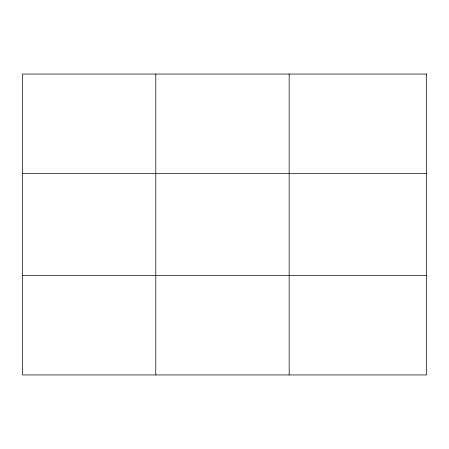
<?xml version="1.0" encoding="UTF-8"?>
<svg xmlns="http://www.w3.org/2000/svg" width="449" height="449" viewBox="0 0 449 449"><rect width="100%" height="100%" fill="white"/><g stroke="black" fill="none" stroke-linecap="round" stroke-linejoin="round"><path stroke-width="0.67" d="M155.803 374.954L155.803 74.046M289.156 374.954L289.156 74.046M22.45 173.342L426.55 173.342M22.45 275.658L426.55 275.658M426.55 74.046L426.55 374.954L22.45 374.954L22.45 74.046L426.55 74.046"/></g></svg>
